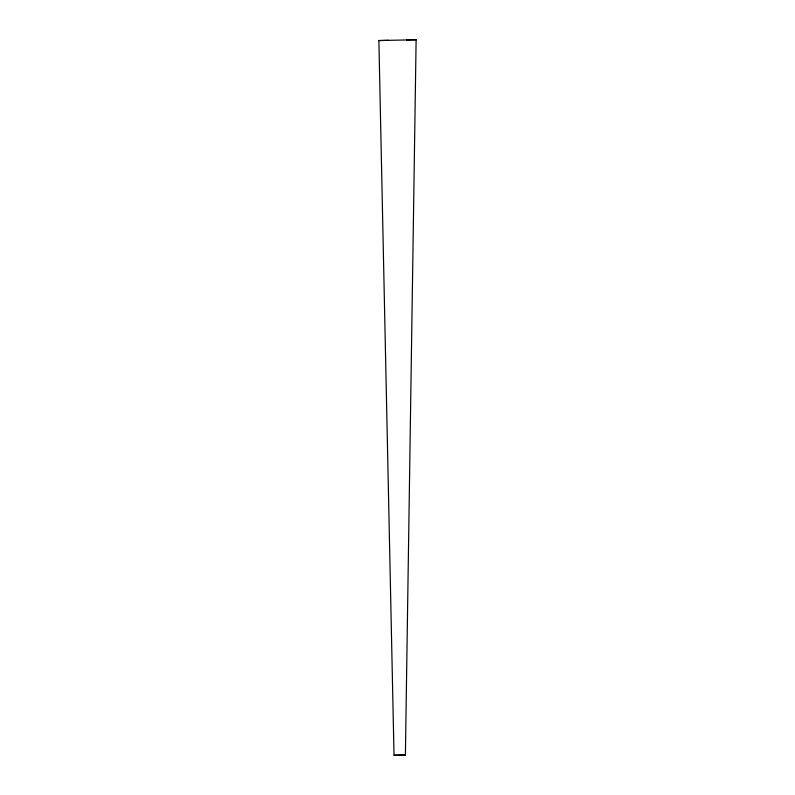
<?xml version="1.0" encoding="UTF-8"?>
<svg xmlns="http://www.w3.org/2000/svg" width="795" height="795" viewBox="0 0 795 795"><rect width="100%" height="100%" fill="white"/><g stroke="black" fill="none" stroke-linecap="round" stroke-linejoin="round"><path stroke-width="1.19" d="M394.022 755.24L405.4 754.992L416.123 39.75L378.877 40.555L394.022 755.24L399.617 755.17M378.877 40.555L388.447 40.326M416.123 39.75L406.553 39.979M399.796 755.051L405.4 754.992"/></g></svg>
